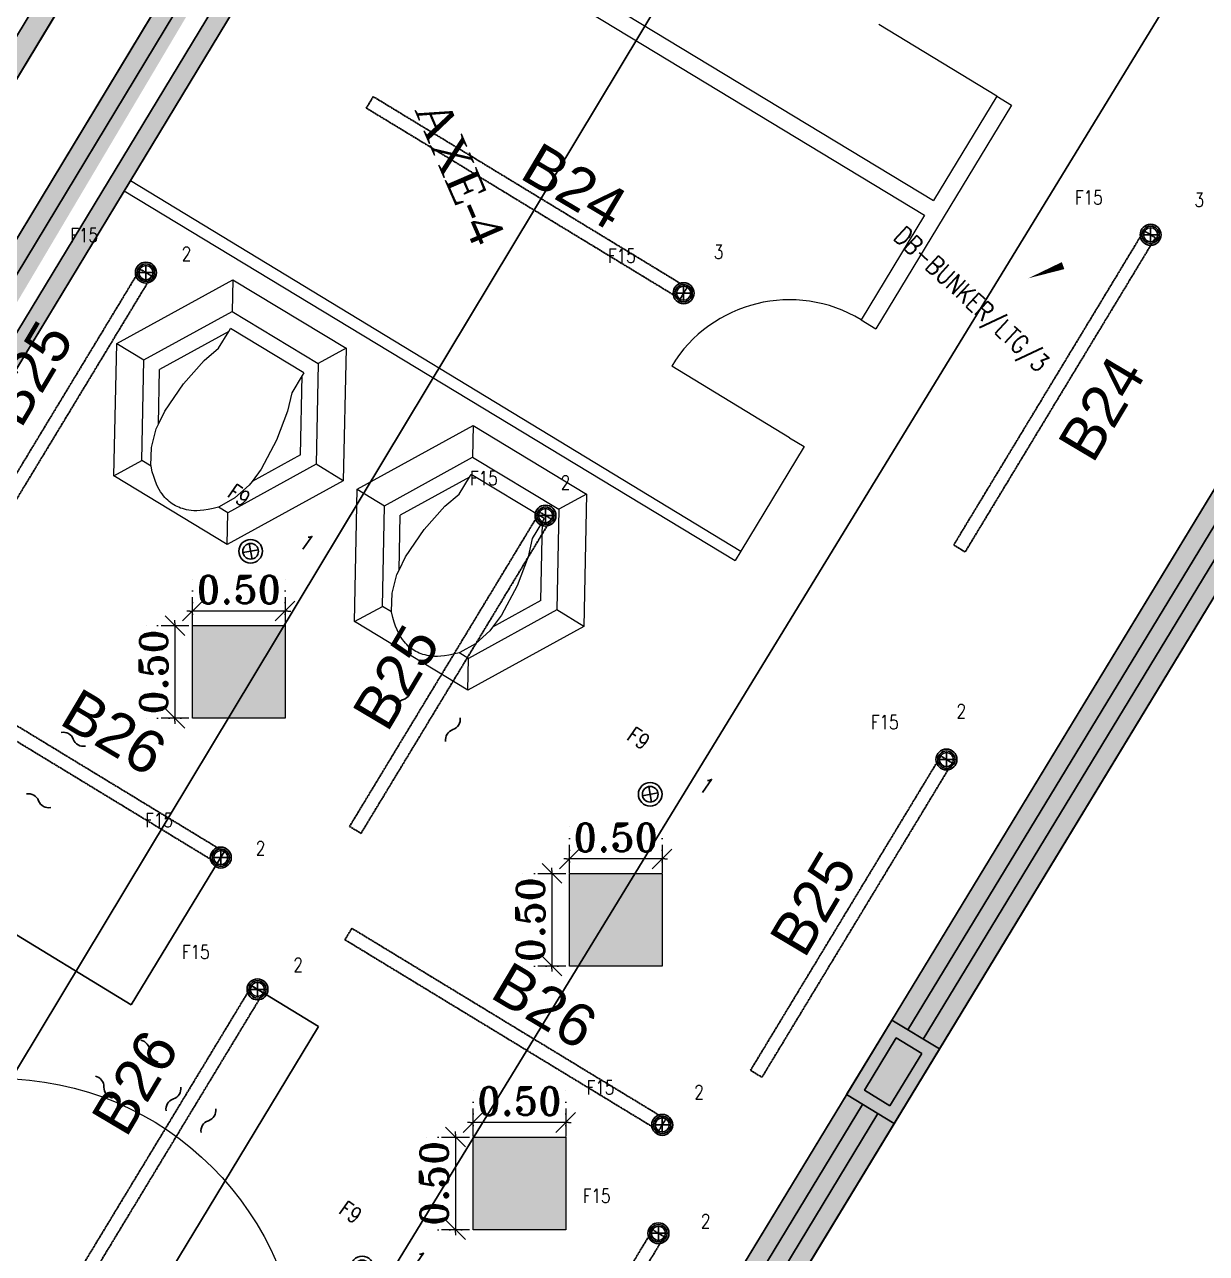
# Model space of a CAD drawing. Header units: inches. Extents: x 102655 to 148943, y 72248 to 114419.
# Drawn here: x 133174 to 139538, y 77447 to 84062 of the extents above; entities that cross this region are included whole.
import ezdxf
from ezdxf.enums import TextEntityAlignment as Align

# ---------------------------------------------------------------- set-up
doc = ezdxf.new("R2010")
doc.units = ezdxf.units.IN
doc.linetypes.add('CENTER INDS', pattern=[13.335, 8.89, -1.11125, 2.2225, -1.11125])
doc.linetypes.add('DOT2', pattern=[0.125, 0, -0.125])
doc.layers.get('Defpoints').update_dxf_attribs({"color": 8})
for name, color, linetype, lineweight in [('ceiling dim', 8, 'Continuous', 5), ('Furnitureee', 8, 'Continuous', 5), ('Part', 8, 'Continuous', 0), ('S-SOLID', 8, 'Continuous', 0), ('TEXT', 8, 'Continuous', 5), ('walllllllll', 8, 'Continuous', 30)]:
    doc.layers.add(name, color=color, linetype=linetype, lineweight=lineweight)
for name, color, linetype in [('E-LEADER', 30, 'Continuous'), ('E-LTG', 92, 'Continuous'), ('E-TAG', 30, 'Continuous'), ('E_TAG', 30, 'Continuous'), ('FURNITURE', 8, 'Continuous'), ('WALL-GNRL', 8, 'Continuous')]:
    doc.layers.add(name, color=color, linetype=linetype)
doc.layers.add('ELECTRICAL LIGHTING CEILING', color=6, linetype='CENTER INDS', true_color=0xff00ff)
doc.styles.add('MtXpl_Dutch801_XBd_B', font='dutcheb.ttf')
doc.styles.add('Pyzd-Romans', font='romans.shx', dxfattribs={"width": 0.8})
doc.styles.add('ROMANT', font='romant')
doc.styles.get("Standard").update_dxf_attribs({"font": 'arial.ttf'})
doc.dimstyles.new('50', dxfattribs={"dimtxt": 0.15, "dimasz": 0.015, "dimexe": 0.18, "dimexo": 0.0625, "dimgap": 0.04, "dimtad": 1, "dimzin": 0, "dimdsep": 46, "dimtxsty": 'ROMANT', "dimblk": 'SAM2', "dimcen": 0.09, "dimclre": 181, "dimclrt": 3, "dimazin": 0, "dimtfac": 0.782609, "dimtix": 1, "dimtmove": 2, "dimatfit": 3, "dimldrblk": 'SAM2', "dimfxl": 0.18, "dimtolj": 1, "dimtzin": 0, "dimarcsym": 0})
doc.dimstyles.get("Standard").update_dxf_attribs({"dimtxt": 0.18, "dimasz": 0.18, "dimexe": 0.18, "dimexo": 0.0625, "dimgap": 0.09, "dimtad": 0, "dimtih": 1, "dimtoh": 1, "dimdec": 4, "dimzin": 0, "dimdsep": 46, "dimtxsty": 'Standard', "dimcen": 0.09, "dimadec": 0, "dimazin": 0, "dimtfac": 1, "dimtdec": 4, "dimtofl": 0, "dimtmove": 0, "dimatfit": 3, "dimfxl": 1, "dimtolj": 1, "dimtzin": 0, "dimarcsym": 0})

# ---------------------------------------------------------------- blocks, each defined once
blk = doc.blocks.new('Punching Machine pl')
at = {"color": 8}
for p, q in [((-0.3561, 0.6177), (-0.713, 0.0005)), ((0.3569, 0.6172), (-0.3561, 0.6177)), ((-0.3561, 0.6177), (-0.2706, 0.4695)), ((0.3569, 0.6172), (0.2713, 0.4691)), ((0.713, -0.0005), (0.3569, 0.6172)), ((-0.2706, 0.4695), (-0.5419, 0.0004)), ((0.2713, 0.4691), (-0.2706, 0.4695)), ((0.5419, -0.0004), (0.2713, 0.4691)), ((-0.4431, 0.0003), (-0.23, 0.3689)), ((-0.23, 0.3862), (-0.23, 0.3689)), ((-0.23, 0.3862), (0.2305, 0.3856)), ((-0.23, 0.3689), (-0.23, 0.2618)), ((0.2305, 0.3685), (0.2305, 0.3856)), ((0.2305, 0.2618), (0.2305, 0.3685)), ((0.2305, 0.3685), (0.4431, -0.0003)), ((-0.23, 0.2618), (-0.2624, 0.1652)), ((0.2629, 0.1652), (0.2305, 0.2618)), ((-0.2624, 0.1652), (-0.2923, 0.0001)), ((0.2928, 0.0001), (0.2629, 0.1652)), ((-0.713, 0.0005), (-0.3569, -0.6172)), ((-0.713, 0.0005), (-0.5419, 0.0004)), ((-0.5419, 0.0004), (-0.2713, -0.4691)), ((-0.4431, 0.0003), (-0.2948, -0.2571)), ((-0.2923, 0.0001), (-0.3025, -0.1768)), ((0.303, -0.1768), (0.2928, 0.0001)), ((0.2706, -0.4695), (0.5419, -0.0004)), ((0.2954, -0.2558), (0.4431, -0.0003)), ((0.3561, -0.6177), (0.713, -0.0005)), ((0.713, -0.0005), (0.5419, -0.0004)), ((-0.3025, -0.1768), (-0.2948, -0.2571)), ((0.2954, -0.2558), (0.303, -0.1768)), ((-0.2948, -0.2571), (-0.2923, -0.2827)), ((0.2928, -0.2827), (0.2954, -0.2558)), ((-0.2923, -0.2827), (-0.2624, -0.3816)), ((0.2629, -0.3816), (0.2928, -0.2827)), ((-0.2624, -0.3816), (-0.2147, -0.4668)), ((0.2152, -0.4668), (0.2629, -0.3816)), ((-0.3569, -0.6172), (-0.2713, -0.4691)), ((-0.2713, -0.4691), (-0.2125, -0.4691)), ((-0.2147, -0.4668), (-0.2125, -0.4691)), ((0.2127, -0.4694), (0.2152, -0.4668)), ((0.2127, -0.4694), (0.2706, -0.4695)), ((0.3561, -0.6177), (0.2706, -0.4695)), ((-0.3569, -0.6172), (0.3561, -0.6177))]:
    blk.add_line(p, q, dxfattribs=at)
blk.add_lwpolyline([(-0.2125, -0.4691), (-0.1909, -0.491), (-0.1714, -0.5092), (-0.1536, -0.5243), (-0.1374, -0.5366), (-0.1226, -0.5465), (-0.1089, -0.5545), (-0.0961, -0.5609), (-0.084, -0.5661), (-0.0724, -0.5706), (-0.0612, -0.5743), (-0.0504, -0.5773), (-0.0399, -0.5797), (-0.0297, -0.5815), (-0.0196, -0.5827), (-0.0096, -0.5834), (0.0003, -0.5837), (0.0102, -0.5834), (0.0201, -0.5827), (0.0302, -0.5815), (0.0405, -0.5797), (0.051, -0.5773), (0.0618, -0.5743), (0.0729, -0.5706), (0.0845, -0.5661), (0.0966, -0.5609), (0.1094, -0.5545), (0.1231, -0.5466), (0.1379, -0.5367), (0.1541, -0.5244), (0.1718, -0.5094), (0.1913, -0.4912), (0.2127, -0.4694)], dxfattribs=at)
blk = doc.blocks.new('*A127')
at = {"layer": 'Part'}
blk.add_hatch(color=256, dxfattribs=at).paths.add_polyline_path([(56073.6, 14027.9), (56067.6, 14018.1), (56002.6, 14057.9), (55842.1, 13796.2), (55907.1, 13756.4), (55901.1, 13746.6), (55764.7, 13830.2), (55770.7, 13840), (55835.7, 13800.1), (55996.2, 14061.8), (55931.2, 14101.7), (55937.2, 14111.5)], flags=17)
blk = doc.blocks.new('SAM2')
for p, q in [((0, -5), (0, 5)), ((3.54, 3.54), (-3.54, -3.54)), ((-1, 0), (0, 0))]:
    blk.add_line(p, q)
blk = doc.blocks.new('*D207')
at = {"layer": 'ceiling dim', "color": 181, "linetype": 'DOT2', "lineweight": -2, "ltscale": 0.5, "transparency": 16777216}
for p, q in [((478788.6407, 1037606.1896), (478788.6407, 1037606.3855)), ((478789.1394, 1037606.1896), (478789.1394, 1037606.3855))]:
    blk.add_line(p, q, dxfattribs=at)
at = {"layer": 'ceiling dim', "color": 0, "lineweight": -2, "ltscale": 0.5, "transparency": 16777216}
for p, q in [((478788.6257, 1037606.2055), (478788.6107, 1037606.2055)), ((478789.1394, 1037606.2055), (478788.6407, 1037606.2055)), ((478789.1544, 1037606.2055), (478789.1694, 1037606.2055))]:
    blk.add_line(p, q, dxfattribs=at)
at = {"layer": 'Defpoints', "color": 0, "ltscale": 0.5, "transparency": 16777216}
for p in [(478788.6407, 1037606.2055), (478788.6407, 1037606.1271), (478789.1394, 1037606.1271)]:
    blk.add_point(p, dxfattribs=at)
at = {"layer": 'ceiling dim', "color": 0, "lineweight": -2, "ltscale": 0.5, "transparency": 16777216, "xscale": 0.015, "yscale": 0.015, "zscale": 0.015}
blk.add_blockref('SAM2', (478788.6407, 1037606.2055), dxfattribs=at)
at = {"layer": 'ceiling dim', "color": 0, "lineweight": -2, "ltscale": 0.5, "transparency": 16777216, "xscale": 0.015, "yscale": 0.015, "zscale": 0.015, "rotation": 180}
blk.add_blockref('SAM2', (478789.1394, 1037606.2055), dxfattribs=at)
at = {"layer": 'ceiling dim', "color": 3, "ltscale": 0.5, "transparency": 16777216, "insert": (478788.89, 1037606.3205), "char_height": 0.15, "attachment_point": 5, "style": 'ROMANT'}
blk.add_mtext('\\A1;0.50', dxfattribs=at)
blk = doc.blocks.new('*D208')
at = {"layer": 'ceiling dim', "color": 0, "lineweight": -2, "ltscale": 0.5, "transparency": 16777216}
for p, q in [((478788.5463, 1037606.1421), (478788.5463, 1037606.1571)), ((478788.5463, 1037606.1271), (478788.5463, 1037605.6284)), ((478788.5463, 1037605.6134), (478788.5463, 1037605.5984))]:
    blk.add_line(p, q, dxfattribs=at)
at = {"layer": 'ceiling dim', "color": 181, "linetype": 'DOT2', "lineweight": -2, "ltscale": 0.5, "transparency": 16777216}
for p, q in [((478788.5782, 1037606.1271), (478788.3663, 1037606.1271)), ((478788.5782, 1037605.6284), (478788.3663, 1037605.6284))]:
    blk.add_line(p, q, dxfattribs=at)
at = {"layer": 'Defpoints', "color": 0, "ltscale": 0.5, "transparency": 16777216}
for p in [(478788.6407, 1037606.1271), (478788.5463, 1037605.6284), (478788.6407, 1037605.6284)]:
    blk.add_point(p, dxfattribs=at)
at = {"layer": 'ceiling dim', "color": 0, "lineweight": -2, "ltscale": 0.5, "transparency": 16777216, "xscale": 0.015, "yscale": 0.015, "zscale": 0.015}
for p, rotation in [((478788.5463, 1037606.1271), 270), ((478788.5463, 1037605.6284), 90)]:
    blk.add_blockref('SAM2', p, dxfattribs=dict(at, rotation=rotation))
at = {"layer": 'ceiling dim', "color": 3, "ltscale": 0.5, "transparency": 16777216, "insert": (478788.4313, 1037605.8778), "char_height": 0.15, "attachment_point": 5, "rotation": 90, "style": 'ROMANT'}
blk.add_mtext('\\A1;0.50', dxfattribs=at)
blk = doc.blocks.new('*D209')
at = {"layer": 'ceiling dim', "color": 181, "linetype": 'DOT2', "lineweight": -2, "ltscale": 0.5, "transparency": 16777216}
for p, q in [((478789.1597, 1037607.6088), (478789.1597, 1037607.8047)), ((478789.6584, 1037607.6088), (478789.6584, 1037607.8047))]:
    blk.add_line(p, q, dxfattribs=at)
at = {"layer": 'ceiling dim', "color": 0, "lineweight": -2, "ltscale": 0.5, "transparency": 16777216}
for p, q in [((478789.1447, 1037607.6247), (478789.1297, 1037607.6247)), ((478789.6584, 1037607.6247), (478789.1597, 1037607.6247)), ((478789.6734, 1037607.6247), (478789.6884, 1037607.6247))]:
    blk.add_line(p, q, dxfattribs=at)
at = {"layer": 'Defpoints', "color": 0, "ltscale": 0.5, "transparency": 16777216}
for p in [(478789.1597, 1037607.6247), (478789.1597, 1037607.5463), (478789.6584, 1037607.5463)]:
    blk.add_point(p, dxfattribs=at)
at = {"layer": 'ceiling dim', "color": 0, "lineweight": -2, "ltscale": 0.5, "transparency": 16777216, "xscale": 0.015, "yscale": 0.015, "zscale": 0.015}
blk.add_blockref('SAM2', (478789.1597, 1037607.6247), dxfattribs=at)
at = {"layer": 'ceiling dim', "color": 0, "lineweight": -2, "ltscale": 0.5, "transparency": 16777216, "xscale": 0.015, "yscale": 0.015, "zscale": 0.015, "rotation": 180}
blk.add_blockref('SAM2', (478789.6584, 1037607.6247), dxfattribs=at)
at = {"layer": 'ceiling dim', "color": 3, "ltscale": 0.5, "transparency": 16777216, "insert": (478789.409, 1037607.7397), "char_height": 0.15, "attachment_point": 5, "style": 'ROMANT'}
blk.add_mtext('\\A1;0.50', dxfattribs=at)
blk = doc.blocks.new('*D210')
at = {"layer": 'ceiling dim', "color": 181, "linetype": 'DOT2', "lineweight": -2, "ltscale": 0.5, "transparency": 16777216}
for p, q in [((478789.0972, 1037607.5463), (478788.8853, 1037607.5463)), ((478789.0972, 1037607.0476), (478788.8853, 1037607.0476))]:
    blk.add_line(p, q, dxfattribs=at)
at = {"layer": 'ceiling dim', "color": 0, "lineweight": -2, "ltscale": 0.5, "transparency": 16777216}
for p, q in [((478789.0653, 1037607.5613), (478789.0653, 1037607.5763)), ((478789.0653, 1037607.5463), (478789.0653, 1037607.0476)), ((478789.0653, 1037607.0326), (478789.0653, 1037607.0176))]:
    blk.add_line(p, q, dxfattribs=at)
at = {"layer": 'Defpoints', "color": 0, "ltscale": 0.5, "transparency": 16777216}
for p in [(478789.1597, 1037607.5463), (478789.0653, 1037607.0476), (478789.1597, 1037607.0476)]:
    blk.add_point(p, dxfattribs=at)
at = {"layer": 'ceiling dim', "color": 0, "lineweight": -2, "ltscale": 0.5, "transparency": 16777216, "xscale": 0.015, "yscale": 0.015, "zscale": 0.015}
for p, rotation in [((478789.0653, 1037607.5463), 270), ((478789.0653, 1037607.0476), 90)]:
    blk.add_blockref('SAM2', p, dxfattribs=dict(at, rotation=rotation))
at = {"layer": 'ceiling dim', "color": 3, "ltscale": 0.5, "transparency": 16777216, "insert": (478788.9503, 1037607.2969), "char_height": 0.15, "attachment_point": 5, "rotation": 90, "style": 'ROMANT'}
blk.add_mtext('\\A1;0.50', dxfattribs=at)
blk = doc.blocks.new('*D211')
at = {"layer": 'ceiling dim', "color": 181, "linetype": 'DOT2', "lineweight": -2, "ltscale": 0.5, "transparency": 16777216}
for p, q in [((478787.1302, 1037608.9428), (478787.1302, 1037609.1387)), ((478787.6289, 1037608.9428), (478787.6289, 1037609.1387))]:
    blk.add_line(p, q, dxfattribs=at)
at = {"layer": 'ceiling dim', "color": 0, "lineweight": -2, "ltscale": 0.5, "transparency": 16777216}
for p, q in [((478787.1152, 1037608.9587), (478787.1002, 1037608.9587)), ((478787.6289, 1037608.9587), (478787.1302, 1037608.9587)), ((478787.6439, 1037608.9587), (478787.6589, 1037608.9587))]:
    blk.add_line(p, q, dxfattribs=at)
at = {"layer": 'Defpoints', "color": 0, "ltscale": 0.5, "transparency": 16777216}
for p in [(478787.1302, 1037608.9587), (478787.1302, 1037608.8803), (478787.6289, 1037608.8803)]:
    blk.add_point(p, dxfattribs=at)
at = {"layer": 'ceiling dim', "color": 0, "lineweight": -2, "ltscale": 0.5, "transparency": 16777216, "xscale": 0.015, "yscale": 0.015, "zscale": 0.015}
blk.add_blockref('SAM2', (478787.1302, 1037608.9587), dxfattribs=at)
at = {"layer": 'ceiling dim', "color": 0, "lineweight": -2, "ltscale": 0.5, "transparency": 16777216, "xscale": 0.015, "yscale": 0.015, "zscale": 0.015, "rotation": 180}
blk.add_blockref('SAM2', (478787.6289, 1037608.9587), dxfattribs=at)
at = {"layer": 'ceiling dim', "color": 3, "ltscale": 0.5, "transparency": 16777216, "insert": (478787.3795, 1037609.0737), "char_height": 0.15, "attachment_point": 5, "style": 'ROMANT'}
blk.add_mtext('\\A1;0.50', dxfattribs=at)
blk = doc.blocks.new('*D212')
at = {"layer": 'ceiling dim', "color": 181, "linetype": 'DOT2', "lineweight": -2, "ltscale": 0.5, "transparency": 16777216}
for p, q in [((478787.0677, 1037608.8803), (478786.8558, 1037608.8803)), ((478787.0677, 1037608.3816), (478786.8558, 1037608.3816))]:
    blk.add_line(p, q, dxfattribs=at)
at = {"layer": 'ceiling dim', "color": 0, "lineweight": -2, "ltscale": 0.5, "transparency": 16777216}
for p, q in [((478787.0358, 1037608.8953), (478787.0358, 1037608.9103)), ((478787.0358, 1037608.8803), (478787.0358, 1037608.3816)), ((478787.0358, 1037608.3666), (478787.0358, 1037608.3516))]:
    blk.add_line(p, q, dxfattribs=at)
at = {"layer": 'Defpoints', "color": 0, "ltscale": 0.5, "transparency": 16777216}
for p in [(478787.1302, 1037608.8803), (478787.0358, 1037608.3816), (478787.1302, 1037608.3816)]:
    blk.add_point(p, dxfattribs=at)
at = {"layer": 'ceiling dim', "color": 0, "lineweight": -2, "ltscale": 0.5, "transparency": 16777216, "xscale": 0.015, "yscale": 0.015, "zscale": 0.015}
for p, rotation in [((478787.0358, 1037608.8803), 270), ((478787.0358, 1037608.3816), 90)]:
    blk.add_blockref('SAM2', p, dxfattribs=dict(at, rotation=rotation))
at = {"layer": 'ceiling dim', "color": 3, "ltscale": 0.5, "transparency": 16777216, "insert": (478786.9208, 1037608.6309), "char_height": 0.15, "attachment_point": 5, "rotation": 90, "style": 'ROMANT'}
blk.add_mtext('\\A1;0.50', dxfattribs=at)
blk = doc.blocks.new('E-L-FSPOT2')
at = {"color": 254, "lineweight": 0}
for points in [[(0, -75), (0, -75), (0, -75), (0, -75), (0, -75), (0, -75), (0, -75), (0, -75), (0, -75), (0, -75), (0, -75), (0, -75)], [(0, -75), (0, -75)], [(0, -75), (0, -75)], [(0, -75), (0, -75)], [(0, -75), (0, -75)], [(0, -75), (0, -75)], [(0, -75), (0, -75)], [(0, -75), (0, -75)], [(0, -75), (0, -75)], [(0, -75), (0, -75)], [(0, -75), (0, -75)], [(0, -75), (0, -75)], [(0, -75), (0, -75)], [(0, -75), (0, -75), (0, -75)], [(0, -75), (0, -75)], [(0, -75), (0, -75)], [(0, -75), (0, -75)], [(0, -75), (0, -75), (0, -75), (0, -75), (0, -75), (0, -75), (0, -75), (0, -75), (0, -75), (0, -75)], [(0, -75), (0, -75)]]:
    blk.add_lwpolyline(points, dxfattribs=at)
blk.add_circle((0, 0), 75)
at = {"layer": 'E-TAG'}
for points in [[(-35.4, -35.4), (35.4, 35.4)], [(-35.4, 35.4), (35.4, -35.4)]]:
    blk.add_lwpolyline(points, dxfattribs=at)
blk.add_circle((0, 0), 50, dxfattribs=at)
at = {"layer": 'E-TAG', "style": 'Pyzd-Romans', "width": 0.8, "flags": 1}
for tag, p in [('BPANEL', (262.5, 925)), ('SWITCH', (-262.5, 700)), ('LOADVA', (262.5, 700)), ('BTYPE', (-262.5, 475)), ('PANEL', (262.5, 475)), ('HEIGHT', (-246.5, -477.6)), ('DSCR', (-246.5, -702.6)), ('ROOM', (278.5, -702.6))]:
    blk.add_attdef(tag, text='', height=100, dxfattribs=at).set_placement(p, align=Align.MIDDLE_CENTER)
at = {"layer": 'E-TAG', "style": 'Pyzd-Romans', "width": 0.8}
for tag, p in [('TYPE', (-262.5, 250)), ('NO.', (262.5, 250)), ('W.P', (-246.5, -252.6)), ('A,B,C', (278.5, -252.6)), ('CBT', (278.5, -477.6))]:
    blk.add_attdef(tag, text='', height=100, dxfattribs=at).set_placement(p, align=Align.MIDDLE_CENTER)
blk = doc.blocks.new('f15')
at = {"layer": 'E-LEADER'}
for points in [[(19, 0), (-19, 0)], [(0, 19), (0, -19)]]:
    blk.add_lwpolyline(points, dxfattribs=at)
blk.add_circle((0, 0), 23.3, dxfattribs=at)
at = {"layer": 'E-LTG'}
for radius in [28.2, 19]:
    blk.add_circle((0, 0), radius, dxfattribs=at)
at = {"layer": 'E_TAG', "style": 'Pyzd-Romans', "width": 0.8, "flags": 1}
for tag, p in [('BPANEL', (262.5, 1125)), ('SWITCH', (-262.5, 900)), ('LOADVA', (262.5, 900)), ('BTYPE', (-262.5, 675)), ('PANEL', (262.5, 675)), ('HEIGHT', (-262.5, -675)), ('DSCR', (-262.5, -900)), ('ROOM', (262.5, -900))]:
    blk.add_attdef(tag, text='', height=100, dxfattribs=at).set_placement(p, align=Align.MIDDLE_CENTER)
at = {"layer": 'E_TAG', "style": 'Pyzd-Romans', "width": 0.8}
for tag, p in [('TYPE', (-262.5, 450)), ('NO.', (262.5, 450)), ('W.P', (-262.5, -450)), ('A,B,C', (262.5, -450)), ('CBT', (262.5, -675))]:
    blk.add_attdef(tag, text='', height=100, dxfattribs=at).set_placement(p, align=Align.MIDDLE_CENTER)
blk = doc.blocks.new('E-Ct-No')
at = {"color": 5}
blk.add_lwpolyline([(700, 0, 0, 40, 0), (500, 0, 0, 0, -0.000017), (0, 0, 0, 0, -0.352972)], format="xyseb", dxfattribs=at)
at = {"layer": 'E-TAG', "style": 'Pyzd-Romans', "width": 0.8}
blk.add_attdef('PNL\\NO', text='', height=100, dxfattribs=at).set_placement((1025, 0), align=Align.MIDDLE_CENTER)
blk = doc.blocks.new('*U74')
at = {"color": 0}
for points in [[(0, 75, -0.36397), (0, 0), (0, 0), (0, 0), (0, 0, 0.36397), (0, -75)], [(312, 75, -0.36397), (312, 0), (312, 0), (312, 0), (312, 0, 0.36397), (312, -75)]]:
    blk.add_lwpolyline(points, format="xyb", dxfattribs=at)
blk = doc.blocks.new('*U75')
at = {"color": 0}
for points in [[(0, 75, -0.36397), (0, 0), (0, 0), (0, 0), (0, 0, 0.36397), (0, -75)], [(380, 75, -0.36397), (380, 0), (380, 0), (380, 0), (380, 0, 0.36397), (380, -75)]]:
    blk.add_lwpolyline(points, format="xyb", dxfattribs=at)
blk = doc.blocks.new('*U76')
at = {"color": 0}
for points in [[(0, 75, -0.36397), (0, 0), (0, 0), (0, 0), (0, 0, 0.36397), (0, -75)], [(312.8, 75, -0.36397), (312.8, 0), (312.8, 0), (312.8, 0), (312.8, 0, 0.36397), (312.8, -75)]]:
    blk.add_lwpolyline(points, format="xyb", dxfattribs=at)
blk = doc.blocks.new('*U77')
at = {"color": 0}
for points in [[(0, 75, -0.36397), (0, 0), (0, 0), (0, 0), (0, 0, 0.36397), (0, -75)], [(221.7, 75, -0.36397), (221.7, 0), (221.7, 0), (221.7, 0), (221.7, 0, 0.36397), (221.7, -75)]]:
    blk.add_lwpolyline(points, format="xyb", dxfattribs=at)
blk = doc.blocks.new('*D235')
at = {"color": 0, "lineweight": -2, "transparency": 16777216}
for p, q in [((132559.5, 80636.1), (132058.8, 79812.7)), ((132059.1, 79812.7), (132903.5, 79299.2)), ((134249.3, 79608.5), (133748.6, 78785.1)), ((133748.6, 78785.4), (132904.1, 79298.9))]:
    blk.add_line(p, q, dxfattribs=at)
at = {"color": 0, "transparency": 16777216}
for points in [[(132059.1, 79812.8), (132059, 79812.7), (132058.9, 79812.8)], [(133748.6, 78785.4), (133748.6, 78785.3), (133748.7, 78785.3)]]:
    blk.add_solid(points, dxfattribs=at)
at = {"layer": 'Defpoints', "color": 0, "transparency": 16777216}
for p in [(132559.5, 80636.1), (132058.9, 79812.8), (134249.4, 79608.6)]:
    blk.add_point(p, dxfattribs=at)
at = {"color": 0, "transparency": 16777216, "insert": (132903.8, 79299.1), "char_height": 0.18, "attachment_point": 5}
blk.add_mtext('\\A1;1977.7347', dxfattribs=at)
blk = doc.blocks.new('*D236')
at = {"color": 0, "lineweight": -2, "transparency": 16777216}
for p, q in [((134397.7, 78886.7), (134756.9, 78669.2)), ((134756.7, 78669.2), (134244.8, 77823.6)), ((133732.7, 76977.6), (134244.6, 77823.2)), ((133373.5, 77194.9), (133732.7, 76977.4))]:
    blk.add_line(p, q, dxfattribs=at)
at = {"color": 0, "transparency": 16777216}
for points in [[(134756.7, 78669.2), (134756.7, 78669.2), (134756.8, 78669.3)], [(133732.6, 76977.6), (133732.7, 76977.6), (133732.6, 76977.5)]]:
    blk.add_solid(points, dxfattribs=at)
at = {"layer": 'Defpoints', "color": 0, "transparency": 16777216}
for p in [(134397.6, 78886.8), (133373.4, 77194.9), (133732.6, 76977.5)]:
    blk.add_point(p, dxfattribs=at)
at = {"color": 0, "transparency": 16777216, "insert": (134244.7, 77823.4), "char_height": 0.18, "attachment_point": 5}
blk.add_mtext('\\A1;1977.7347', dxfattribs=at)
blk = doc.blocks.new('f')
at = {"layer": 'S-SOLID', "ltscale": 0.5, "true_color": 0xed1f24, "transparency": 33554559}
h = blk.add_hatch(color=240, dxfattribs=at)
h.dxf.hatch_style = 1
h.paths.add_polyline_path([(478787.1302, 1037608.8803), (478787.6289, 1037608.8803), (478787.6289, 1037608.3816), (478787.1302, 1037608.3816)])
h = blk.add_hatch(color=240, dxfattribs=at)
h.dxf.hatch_style = 1
h.paths.add_polyline_path([(478789.1597, 1037607.5463), (478789.6584, 1037607.5463), (478789.6584, 1037607.0476), (478789.1597, 1037607.0476)])
h = blk.add_hatch(color=240, dxfattribs=at)
h.dxf.hatch_style = 1
h.paths.add_polyline_path([(478788.6407, 1037606.1271), (478789.1394, 1037606.1271), (478789.1394, 1037605.6284), (478788.6407, 1037605.6284)])
at = {"layer": 'WALL-GNRL'}
h = blk.add_hatch(dxfattribs=at)
h.set_pattern_fill('ANSI36', color=8, scale=0.01)
h.set_pattern_definition([(45, (-399.971032, -33.2864901), (0.0006629126073624, 0.0024306795603288), [0.003125, -0.000625, 0, -0.000625])])
h.paths.add_polyline_path([(478790.4554, 1037619.1139), (478784.9016, 1037609.9388), (478785.6952, 1037609.4585), (478791.2494, 1037618.6333)])
h.paths.add_polyline_path([(478790.4959, 1037618.9491), (478790.8707, 1037618.7223), (478785.4487, 1037609.748), (478785.0663, 1037609.9794)], flags=16)
h.paths.add_polyline_path([(478790.9563, 1037618.6705), (478791.1017, 1037618.5824), (478785.6718, 1037609.6129), (478785.6099, 1037609.6504)], flags=16)
at = {"layer": 'walllllllll', "ltscale": 0.5}
h = blk.add_hatch(color=8, dxfattribs=at)
h.dxf.hatch_style = 1
h.paths.add_polyline_path([(478787.9978, 1037601.4054), (478787.7406, 1037601.5613), (478801.7397, 1037624.6099), (478801.9951, 1037624.4548)])
at = {"color": 8, "linetype": 'Continuous', "lineweight": 20, "extrusion": (-2.32265e-18, -9.70452e-08, 1)}
for p, q in [((478787.9082, 1037613.1141), (478791.1194, 1037611.1686)), ((478787.8601, 1037613.0347), (478791.0712, 1037611.0893)), ((478791.4607, 1037611.7309), (478790.8263, 1037612.1162)), ((478791.4607, 1037611.7309), (478791.1194, 1037611.1686)), ((478791.4607, 1037611.7309), (478791.54, 1037611.6828)), ((478791.54, 1037611.6828), (478790.8091, 1037610.4786)), ((478786.7964, 1037611.2776), (478790.0826, 1037609.2818)), ((478786.7628, 1037611.222), (478790.0521, 1037609.2315)), ((478791.0712, 1037611.0893), (478790.7298, 1037610.5268)), ((478790.7298, 1037610.5268), (478790.8091, 1037610.4786)), ((478790.3447, 1037609.8923), (478789.7103, 1037610.2775)), ((478790.3447, 1037609.8923), (478790.424, 1037609.8441)), ((478790.424, 1037609.8441), (478790.0826, 1037609.2818)), ((478790.0826, 1037609.2818), (478790.0521, 1037609.2315))]:
    blk.add_line(p, q, dxfattribs=at)
blk.add_arc((478790.3447, 1037609.8923, -0.1007), 0.7422, 58.74304, 148.72907, dxfattribs=at)
at = {"layer": 'ceiling dim', "color": 242, "ltscale": 0.5, "true_color": 0xcd2027}
for points in [[(478787.1302, 1037608.8803), (478787.6289, 1037608.8803), (478787.6289, 1037608.3816), (478787.1302, 1037608.3816)], [(478789.1597, 1037607.5463), (478789.6584, 1037607.5463), (478789.6584, 1037607.0476), (478789.1597, 1037607.0476)], [(478788.6407, 1037606.1271), (478789.1394, 1037606.1271), (478789.1394, 1037605.6284), (478788.6407, 1037605.6284)]]:
    blk.add_lwpolyline(points, close=True, dxfattribs=at)
at = {"layer": 'FURNITURE', "color": 8, "linetype": 'Continuous', "extrusion": (-2.32265e-18, -9.70452e-08, 1)}
for p, q in [((478790.8707, 1037618.7223), (478785.5726, 1037609.9532)), ((478790.9563, 1037618.6704), (478785.6581, 1037609.9013))]:
    blk.add_line(p, q, dxfattribs=at)
at = {"layer": 'Furnitureee', "color": 8, "ltscale": 0.5, "extrusion": (8.12958e-08, 1.33841e-07, 1)}
blk.add_circle((478786.0862, 1037604.8166, 0.1778), 1.6253, dxfattribs=at)
at = {"layer": 'WALL-GNRL', "color": 8, "ltscale": 0.5}
for p, q in [((478787.9538, 1037601.9141), (478801.7397, 1037624.6099)), ((478788.2092, 1037601.759), (478801.9951, 1037624.4548)), ((478790.9823, 1037606.7048), (478794.7478, 1037612.9039)), ((478791.0645, 1037606.6548), (478794.83, 1037612.8539)), ((478788.0404, 1037601.8615), (478790.7383, 1037606.3031)), ((478788.1226, 1037601.8116), (478790.8205, 1037606.2531))]:
    blk.add_line(p, q, dxfattribs=at)
at = {"layer": 'WALL-GNRL', "color": 8, "extrusion": (-2.32265e-18, -9.70452e-08, 1)}
for p, q in [((478790.4959, 1037618.9491), (478785.0042, 1037609.8767)), ((478790.4959, 1037618.9491), (478785.0042, 1037609.8767)), ((478785.6952, 1037609.4585), (478791.2494, 1037618.6333)), ((478785.6089, 1037609.509), (478791.1017, 1037618.5824))]:
    blk.add_line(p, q, dxfattribs=at)
at = {"layer": 'WALL-GNRL', "color": 8, "extrusion": (-2.08677e-12, -9.70452e-08, 1)}
for p, q in [((478791.0565, 1037606.5778), (478790.8851, 1037606.2958)), ((478791.1525, 1037606.6014), (478790.9085, 1037606.1997))]:
    blk.add_line(p, q, dxfattribs=at)
at = {"layer": 'WALL-GNRL', "color": 8, "ltscale": 0.5}
blk.add_lwpolyline([(478787.9978, 1037601.4054), (478787.7406, 1037601.5613), (478801.7397, 1037624.6099), (478801.9951, 1037624.4548)], close=True, dxfattribs=at)
at = {"layer": 'WALL-GNRL', "color": 8}
for points in [[(478791.2494, 1037618.6333, 0), (478790.4554, 1037619.1139, 0), (478784.9016, 1037609.9388, 0), (478785.6952, 1037609.4585, 0)], [(478785.4487, 1037609.748, 0), (478785.0663, 1037609.9794, 0), (478790.4959, 1037618.9491, 0), (478790.8707, 1037618.7223, 0)]]:
    blk.add_polyline3d(points, close=True, dxfattribs=at)
for points in [[(478790.9085, 1037606.1997, 0), (478790.6522, 1037606.3554, 0), (478790.8962, 1037606.7571, 0), (478791.1525, 1037606.6014, 0)], [(478790.8851, 1037606.2958, 0), (478790.7484, 1037606.3788, 0), (478790.9197, 1037606.6609, 0), (478791.0565, 1037606.5778, 0)]]:
    blk.add_polyline3d(points, dxfattribs=at)
at = {"color": 8, "lineweight": 0, "extrusion": (-1.46982e-07, -1.66422e-07, 1), "xscale": 0.001000000000009727, "yscale": 0.001000000000009727, "zscale": 0.001000000000009727, "rotation": 0.2441800749300415}
blk.add_blockref('*A127', (478735.0431, 1037592.3111, -0.243), dxfattribs=at)
at = {"layer": 'Furnitureee', "color": 8, "ltscale": 0.5, "extrusion": (-4.90559e-08, -8.10338e-08, 1), "xscale": -1, "rotation": 328.7710677008049}
for p in [(478787.3321, 1037610.0299, -0.1076), (478788.6274, 1037609.2454, -0.1076)]:
    blk.add_blockref('Punching Machine pl', p, dxfattribs=at)
at = {"layer": 'TEXT', "color": 8, "extrusion": (-1.24554e-08, -1.08563e-07, 1), "style": 'MtXpl_Dutch801_XBd_B'}
blk.add_text('AXE-4', height=0.18556, rotation=293.30918, dxfattribs=at).set_placement((478788.3241, 1037611.6562, -0.1186))
at = {"layer": 'ceiling dim', "color": 51, "ltscale": 0.5, "true_color": 0xf7f281}
for base, p1, p2, picture, middle in [((478787.1302, 1037608.9587), (478787.6289, 1037608.8803), (478787.1302, 1037608.8803), '*D211', (478787.3795, 1037609.0737)), ((478789.1597, 1037607.6247), (478789.6584, 1037607.5463), (478789.1597, 1037607.5463), '*D209', (478789.409, 1037607.7397)), ((478788.6407, 1037606.2055), (478789.1394, 1037606.1271), (478788.6407, 1037606.1271), '*D207', (478788.89, 1037606.3205))]:
    dim = blk.add_linear_dim(base=base, p1=p1, p2=p2, dimstyle='50', dxfattribs=at)
    dim.commit()
    dim.dimension.update_dxf_attribs({"geometry": picture, "text_midpoint": middle})
for base, p1, p2, picture, middle in [((478787.0358, 1037608.3816), (478787.1302, 1037608.8803), (478787.1302, 1037608.3816), '*D212', (478786.9208, 1037608.6309)), ((478789.0653, 1037607.0476), (478789.1597, 1037607.5463), (478789.1597, 1037607.0476), '*D210', (478788.9503, 1037607.2969)), ((478788.5463, 1037605.6284), (478788.6407, 1037606.1271), (478788.6407, 1037605.6284), '*D208', (478788.4313, 1037605.8778))]:
    dim = blk.add_linear_dim(base=base, p1=p1, p2=p2, angle=90, dimstyle='50', dxfattribs=at)
    dim.commit()
    dim.dimension.update_dxf_attribs({"geometry": picture, "text_midpoint": middle})

msp = doc.modelspace()

# ---------------------------------------------------------------- linework, layer by layer
for p, q in [((143982.6593, 96461.09037), (131899.78607, 76390.68675)), ((145952.40098, 95008.99436), (133740.61278, 75045.41725))]:
    msp.add_line(p, q)
at = {"layer": 'ELECTRICAL LIGHTING CEILING', "color": 6}
for points in [[(135014.38638, 83612.88751), (136704.22693, 82585.33055), (136741.63348, 82646.84647), (135051.79293, 83674.40343)], [(138238.76322, 81223.14257), (139262.9785, 82915.01061), (139201.38877, 82952.29551), (138177.17349, 81260.42748)], [(132834.32859, 81016.42052), (133858.54387, 82708.28856), (133796.95414, 82745.57347), (132772.73886, 81053.70543)], [(134985.88705, 79708.10249), (136010.10233, 81399.97053), (135948.5126, 81437.25544), (134924.29732, 79745.3874)], [(132522.12458, 80574.61676), (134211.96513, 79547.0598), (134249.37168, 79608.57572), (132559.53113, 80636.13268)], [(137144.71976, 78395.1562), (138168.93504, 80087.02423), (138107.34531, 80124.30914), (137083.13003, 78432.4411)], [(134899.17521, 79135.40941), (136589.01576, 78107.85245), (136626.42231, 78169.36837), (134936.58176, 79196.92533)], [(133434.99269, 77157.62181), (134459.20797, 78849.48985), (134397.61824, 78886.77476), (133373.40296, 77194.90672)], [(135593.82541, 75844.67552), (136618.04069, 77536.54355), (136556.45096, 77573.82846), (135532.23568, 75881.96042)]]:
    msp.add_lwpolyline(points, close=True, dxfattribs=at)

# ---------------------------------------------------------------- block references
ref = msp.add_blockref('f15', (139237.23023, 82930.59797), dxfattribs=dict(xscale=2, yscale=2, zscale=2))
ref.add_attrib('TYPE', 'F15', dxfattribs={"layer": 'E_TAG', "height": 75, "style": 'Pyzd-Romans', "width": 0.8}).set_placement((138904.94341, 83132.02854), align=Align.MIDDLE_CENTER)
ref.add_attrib('NO.', '3', dxfattribs={"layer": 'E_TAG', "height": 75, "style": 'Pyzd-Romans', "width": 0.8}).set_placement((139499.33882, 83118.95311), align=Align.MIDDLE_CENTER)
ref = msp.add_blockref('f15', (133827.74901, 82726.93101), dxfattribs=dict(xscale=2, yscale=2, zscale=2))
ref.add_attrib('TYPE', 'F15', dxfattribs={"layer": 'E_TAG', "height": 75, "style": 'Pyzd-Romans', "width": 0.8}).set_placement((133495.46219, 82928.36158), align=Align.MIDDLE_CENTER)
ref.add_attrib('NO.', '2', dxfattribs={"layer": 'E_TAG', "height": 75, "style": 'Pyzd-Romans', "width": 0.8}).set_placement((134046.20454, 82828.48697), align=Align.MIDDLE_CENTER)
ref = msp.add_blockref('f15', (136722.93021, 82616.08851), dxfattribs=dict(xscale=2, yscale=2, zscale=2))
ref.add_attrib('TYPE', 'F15', dxfattribs={"layer": 'E_TAG', "height": 75, "style": 'Pyzd-Romans', "width": 0.8}).set_placement((136390.64339, 82817.51907), align=Align.MIDDLE_CENTER)
ref.add_attrib('NO.', '3', dxfattribs={"layer": 'E_TAG', "height": 75, "style": 'Pyzd-Romans', "width": 0.8}).set_placement((136911.50102, 82839.43312), align=Align.MIDDLE_CENTER)
ref = msp.add_blockref('f15', (135979.30746, 81418.61298), dxfattribs=dict(xscale=2, yscale=2, zscale=2))
ref.add_attrib('TYPE', 'F15', dxfattribs={"layer": 'E_TAG', "height": 75, "style": 'Pyzd-Romans', "width": 0.8}).set_placement((135647.02064, 81620.04355), align=Align.MIDDLE_CENTER)
ref.add_attrib('NO.', '2', dxfattribs={"layer": 'E_TAG', "height": 75, "style": 'Pyzd-Romans', "width": 0.8}).set_placement((136086.36039, 81596.65984), align=Align.MIDDLE_CENTER)
ref = msp.add_blockref('f15', (138138.14018, 80105.66669), dxfattribs=dict(xscale=2, yscale=2, zscale=2))
ref.add_attrib('TYPE', 'F15', dxfattribs={"layer": 'E_TAG', "height": 75, "style": 'Pyzd-Romans', "width": 0.8}).set_placement((137805.85336, 80307.09725), align=Align.MIDDLE_CENTER)
ref.add_attrib('NO.', '2', dxfattribs={"layer": 'E_TAG', "height": 75, "style": 'Pyzd-Romans', "width": 0.8}).set_placement((138217.87964, 80366.29601), align=Align.MIDDLE_CENTER)
ref = msp.add_blockref('f15', (134230.6684, 79577.81776), dxfattribs=dict(xscale=2, yscale=2, zscale=2))
ref.add_attrib('TYPE', 'F15', dxfattribs={"layer": 'E_TAG', "height": 75, "style": 'Pyzd-Romans', "width": 0.8}).set_placement((133898.38158, 79779.24832), align=Align.MIDDLE_CENTER)
ref.add_attrib('NO.', '2', dxfattribs={"layer": 'E_TAG', "height": 75, "style": 'Pyzd-Romans', "width": 0.8}).set_placement((134445.23435, 79627.97799), align=Align.MIDDLE_CENTER)
ref = msp.add_blockref('f15', (134428.41311, 78868.1323), dxfattribs=dict(xscale=2, yscale=2, zscale=2))
ref.add_attrib('TYPE', 'F15', dxfattribs={"layer": 'E_TAG', "height": 75, "style": 'Pyzd-Romans', "width": 0.8}).set_placement((134096.12629, 79069.56287), align=Align.MIDDLE_CENTER)
ref.add_attrib('NO.', '2', dxfattribs={"layer": 'E_TAG', "height": 75, "style": 'Pyzd-Romans', "width": 0.8}).set_placement((134647.18719, 79000.91223), align=Align.MIDDLE_CENTER)
ref = msp.add_blockref('f15', (136607.71903, 78138.61041), dxfattribs=dict(xscale=2, yscale=2, zscale=2))
ref.add_attrib('TYPE', 'F15', dxfattribs={"layer": 'E_TAG', "height": 75, "style": 'Pyzd-Romans', "width": 0.8}).set_placement((136275.43221, 78340.04098), align=Align.MIDDLE_CENTER)
ref.add_attrib('NO.', '2', dxfattribs={"layer": 'E_TAG', "height": 75, "style": 'Pyzd-Romans', "width": 0.8}).set_placement((136805.79926, 78314.17169), align=Align.MIDDLE_CENTER)
ref = msp.add_blockref('f15', (136587.24582, 77555.18601), dxfattribs=dict(xscale=2, yscale=2, zscale=2))
ref.add_attrib('TYPE', 'F15', dxfattribs={"layer": 'E_TAG', "height": 75, "style": 'Pyzd-Romans', "width": 0.8}).set_placement((136254.959, 77756.61657), align=Align.MIDDLE_CENTER)
ref.add_attrib('NO.', '2', dxfattribs={"layer": 'E_TAG', "height": 75, "style": 'Pyzd-Romans', "width": 0.8}).set_placement((136841.43256, 77619.97015), align=Align.MIDDLE_CENTER)
at = {"layer": 'ceiling dim', "xscale": 1000, "yscale": 1000, "zscale": 1000}
msp.add_blockref('f', (-478653051.58299, -1037528053.90511), dxfattribs=at)
at = {"layer": 'E-LTG'}
ref = msp.add_blockref('E-Ct-No', (139235.60986, 82936.27037), dxfattribs=dict(at, rotation=200.0686133998668))
ref.add_attrib('PNL\\NO', 'DB-BUNKER/LTG/3', dxfattribs={"layer": 'E-TAG', "height": 100, "rotation": 317.132184493, "style": 'Pyzd-Romans', "width": 0.8}).set_placement((138272.84543, 82584.54654), align=Align.MIDDLE_CENTER)
at = {"layer": 'E-LTG', "xscale": 0.847691882747822, "yscale": 0.847691882747822, "zscale": 0.847691882747822, "rotation": 325.1785123314658}
for p in [(134391.42059, 81226.83798), (136542.97905, 79918.51995), (134992.08469, 77368.03927)]:
    msp.add_blockref('E-L-FSPOT2', p, dxfattribs=at).add_auto_attribs({'TYPE': 'F9', 'NO.': '1'})
at = {"layer": 'E-LTG'}
for name, p, rotation in [('*U74', (135480.55369, 80266.70125), 148.6825916462321), ('*U75', (133436.76805, 80214.6878), 240.5569313789698), ('*U76', (133847.45186, 78535.95238), 218.253069209969), ('*U77', (133975.45723, 78278.12983), 328.2008352115571)]:
    msp.add_blockref(name, p, dxfattribs=dict(at, rotation=rotation))

# ---------------------------------------------------------------- texts
for s, rotation, p in [('B24', 329.281365602, (135832.4114, 83239.48822)), ('B25', 59.281365602, (133154.509, 81881.97397)), ('B24', 59.281365602, (138926.14647, 81693.16061)), ('B25', 59.281365602, (135127.35973, 80245.5909)), ('B26', 329.281365602, (133353.77029, 80300.63024)), ('B25', 59.281365602, (137373.05121, 79028.79304)), ('B26', 329.281365602, (135672.62039, 78828.44368)), ('B26', 59.281365602, (133721.17864, 78063.74665))]:
    msp.add_text(s, height=228.893641, rotation=rotation).set_placement(p)

# ---------------------------------------------------------------- dimensions: what is measured, and where the dimension line sits
for p1, p2, distance, picture, middle in [((134249.37168, 79608.57572), (132559.53113, 80636.13268), 963.56667, '*D235', (132903.8182, 79299.05163)), ((134397.61824, 78886.77476), (133373.40296, 77194.90672), 419.85874, '*D236', (134244.68193, 77823.40726))]:
    dim = msp.add_aligned_dim(p1=p1, p2=p2, distance=distance, dimstyle='Standard', override={"dimzin": 8})
    dim.commit()
    dim.dimension.update_dxf_attribs({"geometry": picture, "text_midpoint": middle})

doc.saveas('drawing.dxf')
